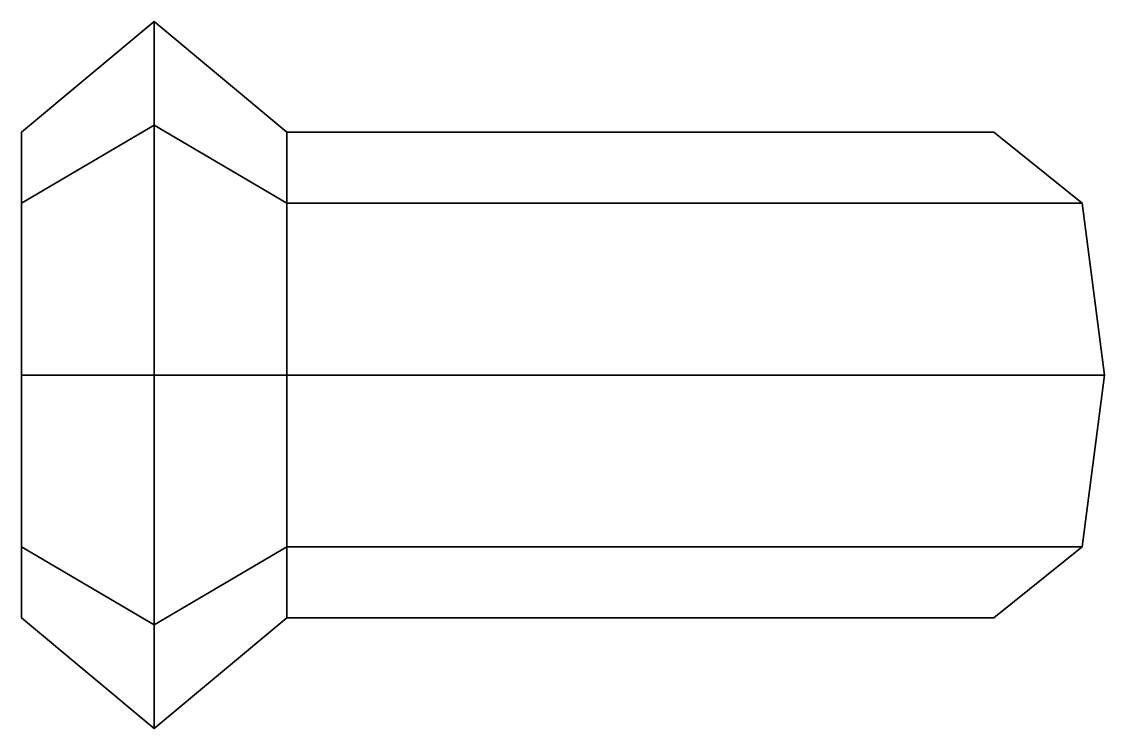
# Model space of a CAD drawing. Extents: x -0.74 to -0.25, y -10.01 to -9.69.
import ezdxf

# ---------------------------------------------------------------- set-up
doc = ezdxf.new("R2010")
doc.units = 0
doc.layers.get('0').update_dxf_attribs({"linetype": 'CONTINUOUS'})

msp = doc.modelspace()

# ---------------------------------------------------------------- linework, layer by layer
for points in [[(-0.74, -9.74, 0.02), (-0.74, -9.77222, 0.09778), (-0.68, -9.73686, 0.13314), (-0.68, -9.69, 0.02)], [(-0.74, -9.77222, -0.05778), (-0.74, -9.74, 0.02), (-0.68, -9.69, 0.02), (-0.68, -9.73686, -0.09314)], [(-0.62, -9.77222, 0.09778), (-0.62, -9.74, 0.02), (-0.68, -9.69, 0.02), (-0.68, -9.73686, 0.13314)], [(-0.62, -9.74, 0.02), (-0.62, -9.77222, -0.05778), (-0.68, -9.73686, -0.09314), (-0.68, -9.69, 0.02)], [(-0.74, -9.77222, 0.09778), (-0.74, -9.85, 0.13), (-0.68, -9.85, 0.18), (-0.68, -9.73686, 0.13314)], [(-0.74, -9.85, -0.09), (-0.74, -9.77222, -0.05778), (-0.68, -9.73686, -0.09314), (-0.68, -9.85, -0.14)], [(-0.74, -9.74, 0.02), (-0.74, -9.92778, 0.09778), (-0.74, -9.85, 0.13), (-0.74, -9.77222, 0.09778)], [(-0.74, -9.77222, -0.05778), (-0.74, -9.96, 0.02), (-0.74, -9.92778, 0.09778), (-0.74, -9.74, 0.02)], [(-0.62, -9.85, 0.13), (-0.62, -9.77222, 0.09778), (-0.68, -9.73686, 0.13314), (-0.68, -9.85, 0.18)], [(-0.62, -9.77222, -0.05778), (-0.62, -9.85, -0.09), (-0.68, -9.85, -0.14), (-0.68, -9.73686, -0.09314)], [(-0.26, -9.77222, 0.09778), (-0.3, -9.74, 0.02), (-0.62, -9.74, 0.02), (-0.62, -9.77222, 0.09778)], [(-0.3, -9.74, 0.02), (-0.26, -9.77222, -0.05778), (-0.62, -9.77222, -0.05778), (-0.62, -9.74, 0.02)], [(-0.74, -9.85, -0.09), (-0.74, -9.92778, -0.05778), (-0.74, -9.96, 0.02), (-0.74, -9.77222, -0.05778)], [(-0.25, -9.85, 0.13), (-0.26, -9.77222, 0.09778), (-0.62, -9.77222, 0.09778), (-0.62, -9.85, 0.13)], [(-0.26, -9.77222, -0.05778), (-0.25, -9.85, -0.09), (-0.62, -9.85, -0.09), (-0.62, -9.77222, -0.05778)], [(-0.74, -9.85, 0.13), (-0.74, -9.92778, 0.09778), (-0.68, -9.96314, 0.13314), (-0.68, -9.85, 0.18)], [(-0.74, -9.92778, -0.05778), (-0.74, -9.85, -0.09), (-0.68, -9.85, -0.14), (-0.68, -9.96314, -0.09314)], [(-0.62, -9.92778, 0.09778), (-0.62, -9.85, 0.13), (-0.68, -9.85, 0.18), (-0.68, -9.96314, 0.13314)], [(-0.62, -9.85, -0.09), (-0.62, -9.92778, -0.05778), (-0.68, -9.96314, -0.09314), (-0.68, -9.85, -0.14)], [(-0.26, -9.92778, 0.09778), (-0.25, -9.85, 0.13), (-0.62, -9.85, 0.13), (-0.62, -9.92778, 0.09778)], [(-0.25, -9.85, -0.09), (-0.26, -9.92778, -0.05778), (-0.62, -9.92778, -0.05778), (-0.62, -9.85, -0.09)], [(-0.74, -9.92778, 0.09778), (-0.74, -9.96, 0.02), (-0.68, -10.01, 0.02), (-0.68, -9.96314, 0.13314)], [(-0.74, -9.96, 0.02), (-0.74, -9.92778, -0.05778), (-0.68, -9.96314, -0.09314), (-0.68, -10.01, 0.02)], [(-0.62, -9.96, 0.02), (-0.62, -9.92778, 0.09778), (-0.68, -9.96314, 0.13314), (-0.68, -10.01, 0.02)], [(-0.62, -9.92778, -0.05778), (-0.62, -9.96, 0.02), (-0.68, -10.01, 0.02), (-0.68, -9.96314, -0.09314)], [(-0.3, -9.96, 0.02), (-0.26, -9.92778, 0.09778), (-0.62, -9.92778, 0.09778), (-0.62, -9.96, 0.02)], [(-0.26, -9.92778, -0.05778), (-0.3, -9.96, 0.02), (-0.62, -9.96, 0.02), (-0.62, -9.92778, -0.05778)]]:
    msp.add_3dface(points)

doc.saveas('drawing.dxf')
